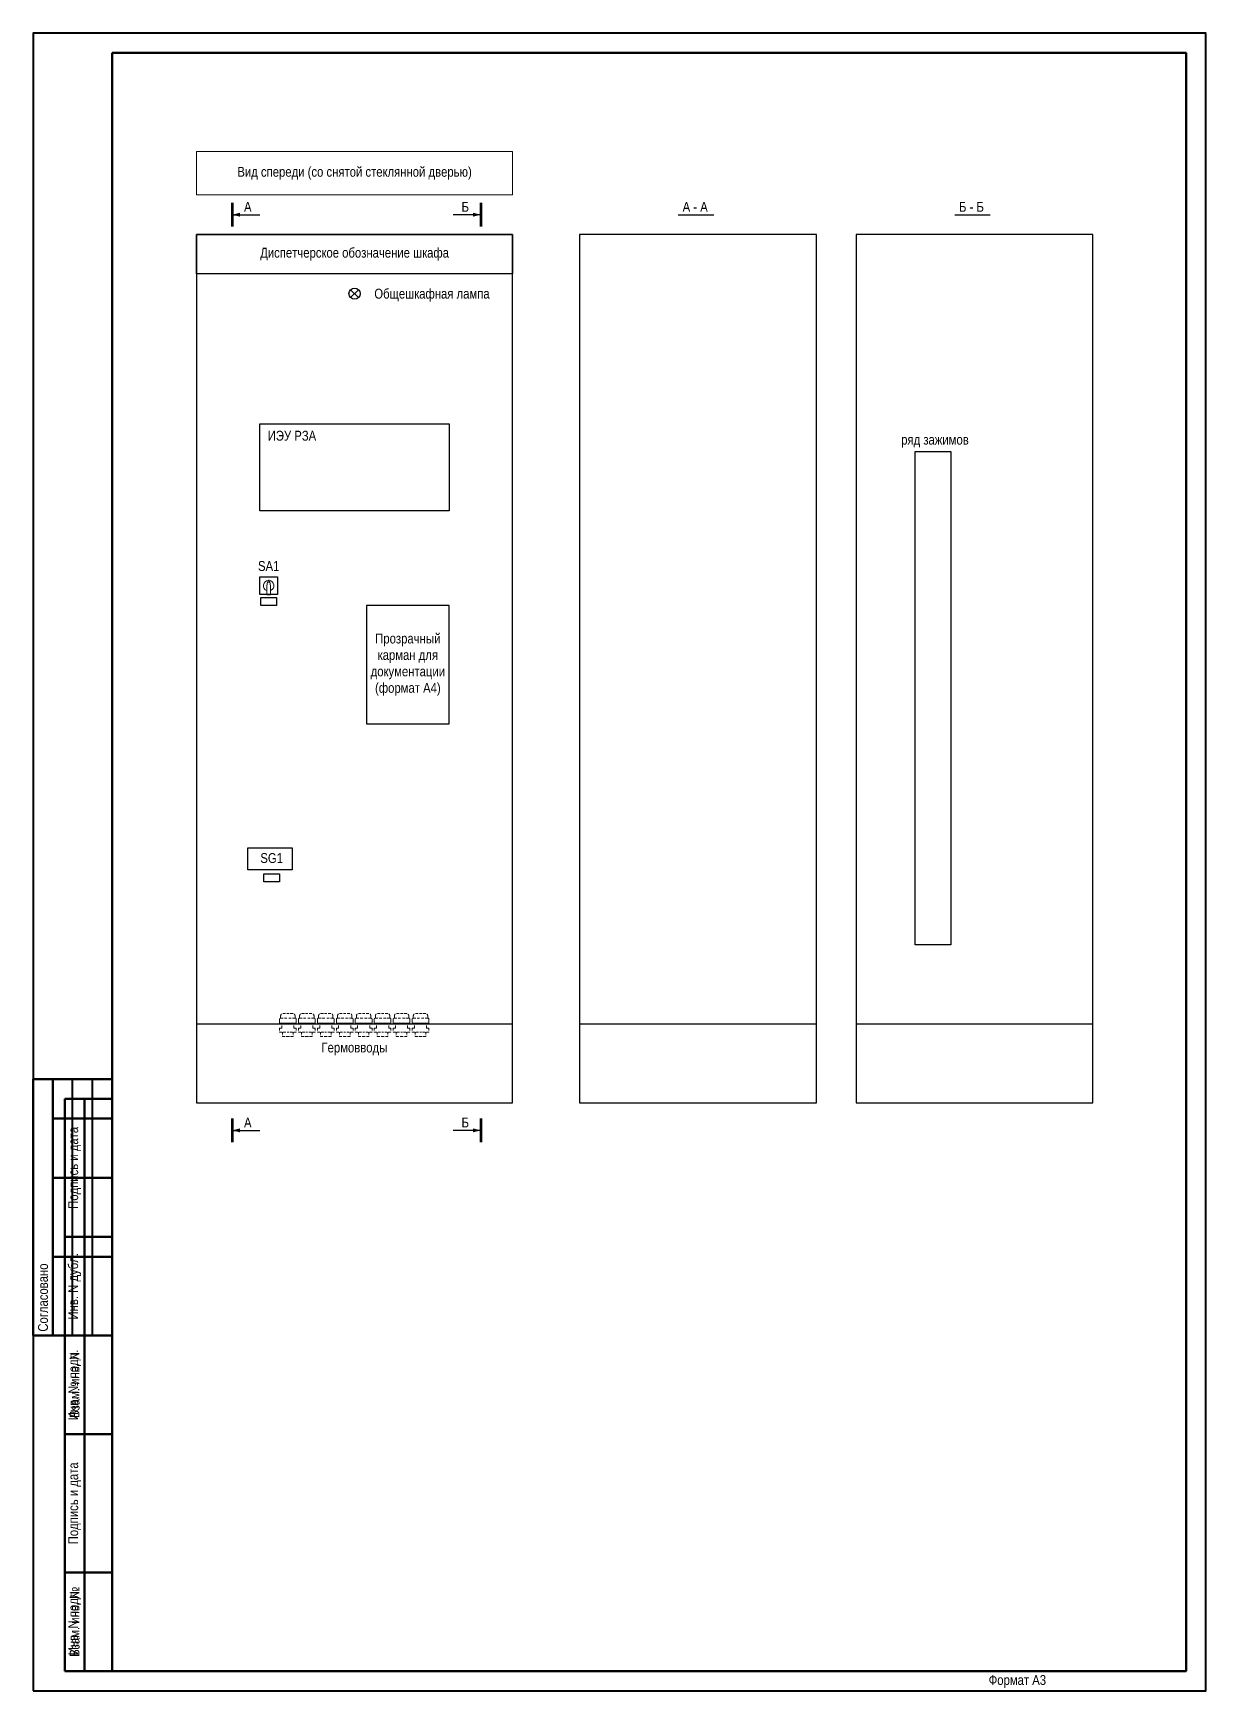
# Model space of a CAD drawing. Header units: millimetres. Extents: x 2179 to 12176, y -20554 to -12004.
# Drawn here: x 11879 to 12176, y -18204 to -17784 of the extents above; entities that cross this region are included whole.
import ezdxf
from ezdxf.enums import TextEntityAlignment as Align

# ---------------------------------------------------------------- set-up
doc = ezdxf.new("R2010")
doc.units = ezdxf.units.MM
doc.linetypes.add('Standard', pattern=[0])
doc.linetypes.add('штриховая2', pattern=[9.525, 6.35, -3.175])
doc.layers.add('Free_graphics', color=56, linetype='Continuous')
doc.layers.add('Основная', color=7, linetype='Continuous', lineweight=30)
doc.layers.add('Толстая', color=7, linetype='Continuous', lineweight=53)
doc.layers.add('Рамка внешняя', color=8, linetype='Continuous', lineweight=40, plot=False)
doc.styles.add('2.5_Gost_RD', font='ARIALN.TTF', dxfattribs={"height": 2.5})
doc.styles.add('Narrow', font='ARIALN.TTF')
doc.styles.get("Standard").update_dxf_attribs({"font": 'ARIALN.TTF'})

# ---------------------------------------------------------------- blocks, each defined once
blk = doc.blocks.new('*T86')
at = {"color": 0, "linetype": 'ByBlock', "lineweight": 50, "transparency": 16777216}
for p, q in [((0, 0), (0, 85)), ((0, 85), (12, 85)), ((5, 0), (5, 85)), ((12, 0), (12, 85)), ((0, 60), (12, 60)), ((0, 25), (12, 25)), ((0, 0), (12, 0))]:
    blk.add_line(p, q, dxfattribs=at)
at = {"color": 0, "transparency": 16777216, "char_height": 2.5, "attachment_point": 5, "rotation": 90, "style": '2.5_Gost_RD'}
for s, insert, width in [('Инв. № подл.', (2.5, 72.5), 23), ('Подпись и дата', (2.5, 42.5), 33), ('Взам. инв. №', (2.5, 12.5), 23)]:
    blk.add_mtext(s, dxfattribs=dict(at, insert=insert, width=width))
blk = doc.blocks.new('*T87')
at = {"color": 0, "linetype": 'ByBlock', "lineweight": 50, "transparency": 16777216}
for p, q in [((0, 0), (0, 65)), ((0, 65), (20, 65)), ((5, 0), (5, 65)), ((20, 0), (20, 65)), ((5, 55), (20, 55)), ((5, 40), (20, 40)), ((5, 20), (20, 20)), ((0, 0), (20, 0))]:
    blk.add_line(p, q, dxfattribs=at)
at = {"color": 0, "linetype": 'ByBlock', "lineweight": -2, "transparency": 16777216}
for p, q in [((10, 0), (10, 65)), ((15, 0), (15, 65))]:
    blk.add_line(p, q, dxfattribs=at)
at = {"color": 0, "transparency": 16777216, "insert": (2.5, 1), "char_height": 2.5, "width": 63, "attachment_point": 4, "rotation": 90, "style": '2.5_Gost_RD'}
blk.add_mtext('Согласовано', dxfattribs=at)
blk = doc.blocks.new('*T88')
at = {"color": 0, "linetype": 'ByBlock', "lineweight": 50, "transparency": 16777216}
for p, q in [((0, 0), (0, 145)), ((0, 145), (12, 145)), ((5, 0), (5, 145)), ((12, 0), (12, 145)), ((0, 110), (12, 110)), ((0, 85), (12, 85)), ((0, 60), (12, 60)), ((0, 25), (12, 25)), ((0, 0), (12, 0))]:
    blk.add_line(p, q, dxfattribs=at)
at = {"color": 0, "transparency": 16777216, "char_height": 2.5, "attachment_point": 5, "rotation": 90, "style": '2.5_Gost_RD'}
for s, insert, width in [('{\\C256;Подпись и дата}', (2.5, 127.5), 33), ('{\\C256;Инв. N дубл.}', (2.5, 97.5), 23), ('{\\C256;Взам. инв. N}', (2.5, 72.5), 23), ('Подпись и дата', (2.5, 42.5), 33), ('Инв. N подл.', (2.5, 12.5), 23)]:
    blk.add_mtext(s, dxfattribs=dict(at, insert=insert, width=width))
blk = doc.blocks.new('*U85')
blk.add_lwpolyline([(0, 0), (297, 0), (297, 420), (0, 420)], close=True)
at = {"lineweight": 50}
blk.add_lwpolyline([(20, 415), (292, 415), (292, 5), (20, 5)], close=True, dxfattribs=at)
for name, p in [('*T87', (0, 90)), ('*T88', (8, 5)), ('*T86', (8, 5))]:
    blk.add_blockref(name, p)
at = {"style": '2.5_Gost_RD', "flags": 8}
blk.add_attdef('ФОРМАТ', text='', height=2.5, dxfattribs=at).set_placement((242, 4), align=Align.TOP_LEFT)
blk = doc.blocks.new('*T163')
at = {"layer": 'Defpoints', "color": 8, "linetype": 'ByBlock', "lineweight": 0, "transparency": 16777216}
for p, q in [((0, 0), (80, 0)), ((0, 0), (0, -11)), ((80, 0), (80, -11)), ((0, -11), (80, -11))]:
    blk.add_line(p, q, dxfattribs=at)
at = {"layer": 'Основная', "color": 0, "transparency": 16777216, "insert": (40, -5.5), "char_height": 2.5, "width": 78, "attachment_point": 5}
blk.add_mtext('Вид спереди (со снятой стеклянной дверью) ', dxfattribs=at)
blk = doc.blocks.new('Переключатель')
at = {"ltscale": 0.35}
blk.add_line((-0.46875, -2.25), (0.46875, -2.25), dxfattribs=at)
blk.add_lwpolyline([(-2.25, 2.25), (2.25, 2.25), (2.25, -2.25), (-2.25, -2.25)], close=True, dxfattribs=at)
at = {"layer": 'Free_graphics', "color": 0, "linetype": 'Standard', "lineweight": 9}
for p, q in [((-0.46875, 0), (-0.328125, 0.9375)), ((-0.46875, -2.25), (-0.46875, 0)), ((-0.328125, 0.9375), (0, 1.5)), ((-0.328125, 0.9375), (0.328125, 0.9375)), ((0.328125, 0.9375), (0, 1.5)), ((0.46875, 0), (0.328125, 0.9375)), ((0.46875, -2.25), (0.46875, 0))]:
    blk.add_line(p, q, dxfattribs=at)
for radius, start, end in [(1.317188, 95, 249), (1.314375, 291, 85)]:
    blk.add_arc((0, 0), radius, start, end, dxfattribs=at)

msp = doc.modelspace()

# ---------------------------------------------------------------- linework, layer by layer
at = {"linetype": 'штриховая2', "lineweight": 13, "ltscale": 0.1}
for p, q in [((11941.39, -18033.75), (11941.39, -18035)), ((11941.39, -18035), (11941.39, -18033.75)), ((11941.68, -18033.08), (11941.68, -18033.56)), ((11941.68, -18033.56), (11943.5, -18033.56)), ((11942.26, -18032.41), (11943.5, -18032.41)), ((11944.75, -18032.41), (11943.5, -18032.41)), ((11945.33, -18033.56), (11943.5, -18033.56)), ((11945.33, -18033.08), (11945.33, -18033.56)), ((11945.62, -18033.75), (11945.62, -18035)), ((11945.62, -18035), (11945.62, -18033.75)), ((11946.48, -18033.08), (11946.48, -18033.56)), ((11946.48, -18033.56), (11948.3, -18033.56)), ((11947.06, -18032.41), (11948.3, -18032.41)), ((11949.55, -18032.41), (11948.3, -18032.41)), ((11950.13, -18033.56), (11948.3, -18033.56)), ((11950.13, -18033.08), (11950.13, -18033.56)), ((11950.42, -18033.75), (11950.42, -18035)), ((11950.42, -18035), (11950.42, -18033.75)), ((11950.99, -18033.75), (11950.99, -18035)), ((11950.99, -18035), (11950.99, -18033.75)), ((11951.28, -18033.08), (11951.28, -18033.56)), ((11951.28, -18033.56), (11953.1, -18033.56)), ((11951.86, -18032.41), (11953.1, -18032.41)), ((11954.35, -18032.41), (11953.1, -18032.41)), ((11954.93, -18033.56), (11953.1, -18033.56)), ((11954.93, -18033.08), (11954.93, -18033.56)), ((11955.22, -18033.75), (11955.22, -18035)), ((11955.22, -18035), (11955.22, -18033.75)), ((11955.79, -18033.75), (11955.79, -18035)), ((11955.79, -18035), (11955.79, -18033.75)), ((11956.08, -18033.08), (11956.08, -18033.56)), ((11956.08, -18033.56), (11957.9, -18033.56)), ((11956.66, -18032.41), (11957.9, -18032.41)), ((11959.15, -18032.41), (11957.9, -18032.41)), ((11959.73, -18033.56), (11957.9, -18033.56)), ((11959.73, -18033.08), (11959.73, -18033.56)), ((11960.02, -18033.75), (11960.02, -18035)), ((11960.02, -18035), (11960.02, -18033.75)), ((11960.59, -18033.75), (11960.59, -18035)), ((11960.59, -18035), (11960.59, -18033.75)), ((11960.59, -18033.75), (11960.59, -18035)), ((11960.59, -18035), (11960.59, -18033.75)), ((11960.88, -18033.08), (11960.88, -18033.56)), ((11960.88, -18033.56), (11962.7, -18033.56)), ((11961.46, -18032.41), (11962.7, -18032.41)), ((11963.95, -18032.41), (11962.7, -18032.41)), ((11964.53, -18033.56), (11962.7, -18033.56)), ((11964.53, -18033.08), (11964.53, -18033.56)), ((11964.82, -18033.75), (11964.82, -18035)), ((11964.82, -18035), (11964.82, -18033.75)), ((11965.39, -18033.75), (11965.39, -18035)), ((11965.39, -18035), (11965.39, -18033.75)), ((11965.68, -18033.08), (11965.68, -18033.56)), ((11965.68, -18033.56), (11967.5, -18033.56)), ((11966.26, -18032.41), (11967.5, -18032.41)), ((11968.75, -18032.41), (11967.5, -18032.41)), ((11969.33, -18033.56), (11967.5, -18033.56)), ((11969.33, -18033.08), (11969.33, -18033.56)), ((11969.62, -18033.75), (11969.62, -18035)), ((11969.62, -18035), (11969.62, -18033.75)), ((11970.19, -18033.75), (11970.19, -18035)), ((11970.19, -18035), (11970.19, -18033.75)), ((11970.48, -18033.08), (11970.48, -18033.56)), ((11970.48, -18033.56), (11972.3, -18033.56)), ((11971.06, -18032.41), (11972.3, -18032.41)), ((11973.55, -18032.41), (11972.3, -18032.41)), ((11974.13, -18033.56), (11972.3, -18033.56)), ((11974.13, -18033.08), (11974.13, -18033.56)), ((11974.42, -18033.75), (11974.42, -18035)), ((11974.42, -18035), (11974.42, -18033.75)), ((11974.99, -18033.75), (11974.99, -18035)), ((11974.99, -18035), (11974.99, -18033.75)), ((11975.28, -18033.08), (11975.28, -18033.56)), ((11975.28, -18033.56), (11977.1, -18033.56)), ((11975.86, -18032.41), (11977.1, -18032.41)), ((11978.35, -18032.41), (11977.1, -18032.41)), ((11978.93, -18033.56), (11977.1, -18033.56)), ((11978.93, -18033.08), (11978.93, -18033.56)), ((11979.22, -18033.75), (11979.22, -18035)), ((11979.22, -18035), (11979.22, -18033.75)), ((11941.39, -18036.06), (11941.39, -18037.11)), ((11941.39, -18036.06), (11941.97, -18036.06)), ((11941.39, -18037.11), (11943.5, -18037.11)), ((11941.97, -18036.06), (11941.97, -18035)), ((11942.16, -18037.11), (11942.16, -18038.17)), ((11942.16, -18038.17), (11943.5, -18038.17)), ((11945.62, -18037.11), (11943.5, -18037.11)), ((11944.85, -18038.17), (11943.5, -18038.17)), ((11944.85, -18037.11), (11944.85, -18038.17)), ((11945.04, -18036.06), (11945.04, -18035)), ((11945.62, -18036.06), (11945.04, -18036.06)), ((11945.62, -18036.06), (11945.62, -18037.11)), ((11946.19, -18036.06), (11946.19, -18037.11)), ((11946.19, -18036.06), (11946.77, -18036.06)), ((11946.19, -18037.11), (11948.3, -18037.11)), ((11946.77, -18036.06), (11946.77, -18035)), ((11946.96, -18037.11), (11946.96, -18038.17)), ((11946.96, -18038.17), (11948.3, -18038.17)), ((11950.42, -18037.11), (11948.3, -18037.11)), ((11949.65, -18038.17), (11948.3, -18038.17)), ((11949.65, -18037.11), (11949.65, -18038.17)), ((11949.84, -18036.06), (11949.84, -18035)), ((11950.42, -18036.06), (11949.84, -18036.06)), ((11950.42, -18036.06), (11950.42, -18037.11)), ((11950.99, -18036.06), (11950.99, -18037.11)), ((11950.99, -18036.06), (11951.57, -18036.06)), ((11950.99, -18037.11), (11953.1, -18037.11)), ((11951.57, -18036.06), (11951.57, -18035)), ((11951.76, -18037.11), (11951.76, -18038.17)), ((11951.76, -18038.17), (11953.1, -18038.17)), ((11955.22, -18037.11), (11953.1, -18037.11)), ((11954.45, -18038.17), (11953.1, -18038.17)), ((11954.45, -18037.11), (11954.45, -18038.17)), ((11954.64, -18036.06), (11954.64, -18035)), ((11955.22, -18036.06), (11954.64, -18036.06)), ((11955.22, -18036.06), (11955.22, -18037.11)), ((11955.79, -18036.06), (11955.79, -18037.11)), ((11955.79, -18036.06), (11956.37, -18036.06)), ((11955.79, -18037.11), (11957.9, -18037.11)), ((11956.37, -18036.06), (11956.37, -18035)), ((11956.56, -18037.11), (11956.56, -18038.17)), ((11956.56, -18038.17), (11957.9, -18038.17)), ((11960.02, -18037.11), (11957.9, -18037.11)), ((11959.25, -18038.17), (11957.9, -18038.17)), ((11959.25, -18037.11), (11959.25, -18038.17)), ((11959.44, -18036.06), (11959.44, -18035)), ((11960.02, -18036.06), (11959.44, -18036.06)), ((11960.02, -18036.06), (11960.02, -18037.11)), ((11960.59, -18036.06), (11960.59, -18037.11)), ((11960.59, -18036.06), (11961.17, -18036.06)), ((11960.59, -18036.06), (11960.59, -18037.11)), ((11960.59, -18037.11), (11962.7, -18037.11)), ((11961.17, -18036.06), (11961.17, -18035)), ((11961.36, -18037.11), (11961.36, -18038.17)), ((11961.36, -18038.17), (11962.7, -18038.17)), ((11964.82, -18037.11), (11962.7, -18037.11)), ((11964.05, -18038.17), (11962.7, -18038.17)), ((11964.05, -18037.11), (11964.05, -18038.17)), ((11964.24, -18036.06), (11964.24, -18035)), ((11964.82, -18036.06), (11964.24, -18036.06)), ((11964.82, -18036.06), (11964.82, -18037.11)), ((11965.39, -18036.06), (11965.39, -18037.11)), ((11965.39, -18036.06), (11965.97, -18036.06)), ((11965.39, -18037.11), (11967.5, -18037.11)), ((11965.97, -18036.06), (11965.97, -18035)), ((11966.16, -18037.11), (11966.16, -18038.17)), ((11966.16, -18038.17), (11967.5, -18038.17)), ((11969.62, -18037.11), (11967.5, -18037.11)), ((11968.85, -18038.17), (11967.5, -18038.17)), ((11968.85, -18037.11), (11968.85, -18038.17)), ((11969.04, -18036.06), (11969.04, -18035)), ((11969.62, -18036.06), (11969.04, -18036.06)), ((11969.62, -18036.06), (11969.62, -18037.11)), ((11970.19, -18036.06), (11970.19, -18037.11)), ((11970.19, -18036.06), (11970.77, -18036.06)), ((11970.19, -18037.11), (11972.3, -18037.11)), ((11970.77, -18036.06), (11970.77, -18035)), ((11970.96, -18037.11), (11970.96, -18038.17)), ((11970.96, -18038.17), (11972.3, -18038.17)), ((11974.42, -18037.11), (11972.3, -18037.11)), ((11973.65, -18038.17), (11972.3, -18038.17)), ((11973.65, -18037.11), (11973.65, -18038.17)), ((11973.84, -18036.06), (11973.84, -18035)), ((11974.42, -18036.06), (11973.84, -18036.06)), ((11974.42, -18036.06), (11974.42, -18037.11)), ((11974.99, -18036.06), (11974.99, -18037.11)), ((11974.99, -18036.06), (11975.57, -18036.06)), ((11974.99, -18037.11), (11977.1, -18037.11)), ((11975.57, -18036.06), (11975.57, -18035)), ((11975.76, -18037.11), (11975.76, -18038.17)), ((11975.76, -18038.17), (11977.1, -18038.17)), ((11979.22, -18037.11), (11977.1, -18037.11)), ((11978.45, -18038.17), (11977.1, -18038.17)), ((11978.45, -18037.11), (11978.45, -18038.17)), ((11978.64, -18036.06), (11978.64, -18035)), ((11979.22, -18036.06), (11978.64, -18036.06)), ((11979.22, -18036.06), (11979.22, -18037.11))]:
    msp.add_line(p, q, dxfattribs=at)
for points in [[(11941.39, -18033.75), (11941.43, -18033.7), (11941.49, -18033.64), (11941.54, -18033.6), (11941.59, -18033.58), (11941.65, -18033.57), (11941.68, -18033.56)], [(11941.68, -18033.08), (11941.69, -18032.9), (11941.73, -18032.77), (11941.78, -18032.64), (11941.87, -18032.53), (11941.98, -18032.46), (11942.13, -18032.41), (11942.35, -18032.41)], [(11945.33, -18033.08), (11945.32, -18032.9), (11945.28, -18032.77), (11945.23, -18032.64), (11945.14, -18032.53), (11945.03, -18032.46), (11944.88, -18032.41), (11944.66, -18032.41)], [(11945.62, -18033.75), (11945.58, -18033.7), (11945.52, -18033.64), (11945.47, -18033.6), (11945.42, -18033.58), (11945.36, -18033.57), (11945.33, -18033.56)], [(11946.19, -18033.75), (11946.23, -18033.7), (11946.29, -18033.64), (11946.34, -18033.6), (11946.39, -18033.58), (11946.45, -18033.57), (11946.48, -18033.56)], [(11946.48, -18033.08), (11946.49, -18032.9), (11946.53, -18032.77), (11946.58, -18032.64), (11946.67, -18032.53), (11946.78, -18032.46), (11946.93, -18032.41), (11947.15, -18032.41)], [(11950.13, -18033.08), (11950.12, -18032.9), (11950.08, -18032.77), (11950.03, -18032.64), (11949.94, -18032.53), (11949.83, -18032.46), (11949.68, -18032.41), (11949.46, -18032.41)], [(11950.42, -18033.75), (11950.38, -18033.7), (11950.32, -18033.64), (11950.27, -18033.6), (11950.22, -18033.58), (11950.16, -18033.57), (11950.13, -18033.56)], [(11950.99, -18033.75), (11951.03, -18033.7), (11951.09, -18033.64), (11951.14, -18033.6), (11951.19, -18033.58), (11951.25, -18033.57), (11951.28, -18033.56)], [(11951.28, -18033.08), (11951.29, -18032.9), (11951.33, -18032.77), (11951.38, -18032.64), (11951.47, -18032.53), (11951.58, -18032.46), (11951.73, -18032.41), (11951.95, -18032.41)], [(11954.93, -18033.08), (11954.92, -18032.9), (11954.88, -18032.77), (11954.83, -18032.64), (11954.74, -18032.53), (11954.63, -18032.46), (11954.48, -18032.41), (11954.26, -18032.41)], [(11955.22, -18033.75), (11955.18, -18033.7), (11955.12, -18033.64), (11955.07, -18033.6), (11955.02, -18033.58), (11954.96, -18033.57), (11954.93, -18033.56)], [(11955.79, -18033.75), (11955.83, -18033.7), (11955.89, -18033.64), (11955.94, -18033.6), (11955.99, -18033.58), (11956.05, -18033.57), (11956.08, -18033.56)], [(11956.08, -18033.08), (11956.09, -18032.9), (11956.13, -18032.77), (11956.18, -18032.64), (11956.27, -18032.53), (11956.38, -18032.46), (11956.53, -18032.41), (11956.75, -18032.41)], [(11959.73, -18033.08), (11959.72, -18032.9), (11959.68, -18032.77), (11959.63, -18032.64), (11959.54, -18032.53), (11959.43, -18032.46), (11959.28, -18032.41), (11959.06, -18032.41)], [(11960.02, -18033.75), (11959.98, -18033.7), (11959.92, -18033.64), (11959.87, -18033.6), (11959.82, -18033.58), (11959.76, -18033.57), (11959.73, -18033.56)], [(11960.59, -18033.75), (11960.63, -18033.7), (11960.69, -18033.64), (11960.74, -18033.6), (11960.79, -18033.58), (11960.85, -18033.57), (11960.88, -18033.56)], [(11960.88, -18033.08), (11960.89, -18032.9), (11960.93, -18032.77), (11960.98, -18032.64), (11961.07, -18032.53), (11961.18, -18032.46), (11961.33, -18032.41), (11961.55, -18032.41)], [(11964.53, -18033.08), (11964.52, -18032.9), (11964.48, -18032.77), (11964.43, -18032.64), (11964.34, -18032.53), (11964.23, -18032.46), (11964.08, -18032.41), (11963.86, -18032.41)], [(11964.82, -18033.75), (11964.78, -18033.7), (11964.72, -18033.64), (11964.67, -18033.6), (11964.62, -18033.58), (11964.56, -18033.57), (11964.53, -18033.56)], [(11965.39, -18033.75), (11965.43, -18033.7), (11965.49, -18033.64), (11965.54, -18033.6), (11965.59, -18033.58), (11965.65, -18033.57), (11965.68, -18033.56)], [(11965.68, -18033.08), (11965.69, -18032.9), (11965.73, -18032.77), (11965.78, -18032.64), (11965.87, -18032.53), (11965.98, -18032.46), (11966.13, -18032.41), (11966.35, -18032.41)], [(11969.33, -18033.08), (11969.32, -18032.9), (11969.28, -18032.77), (11969.23, -18032.64), (11969.14, -18032.53), (11969.03, -18032.46), (11968.88, -18032.41), (11968.66, -18032.41)], [(11969.62, -18033.75), (11969.58, -18033.7), (11969.52, -18033.64), (11969.47, -18033.6), (11969.42, -18033.58), (11969.36, -18033.57), (11969.33, -18033.56)], [(11970.19, -18033.75), (11970.23, -18033.7), (11970.29, -18033.64), (11970.34, -18033.6), (11970.39, -18033.58), (11970.45, -18033.57), (11970.48, -18033.56)], [(11970.48, -18033.08), (11970.49, -18032.9), (11970.53, -18032.77), (11970.58, -18032.64), (11970.67, -18032.53), (11970.78, -18032.46), (11970.93, -18032.41), (11971.15, -18032.41)], [(11974.13, -18033.08), (11974.12, -18032.9), (11974.08, -18032.77), (11974.03, -18032.64), (11973.94, -18032.53), (11973.83, -18032.46), (11973.68, -18032.41), (11973.46, -18032.41)], [(11974.42, -18033.75), (11974.38, -18033.7), (11974.32, -18033.64), (11974.27, -18033.6), (11974.22, -18033.58), (11974.16, -18033.57), (11974.13, -18033.56)], [(11974.99, -18033.75), (11975.03, -18033.7), (11975.09, -18033.64), (11975.14, -18033.6), (11975.19, -18033.58), (11975.25, -18033.57), (11975.28, -18033.56)], [(11975.28, -18033.08), (11975.29, -18032.9), (11975.33, -18032.77), (11975.38, -18032.64), (11975.47, -18032.53), (11975.58, -18032.46), (11975.73, -18032.41), (11975.95, -18032.41)], [(11978.93, -18033.08), (11978.92, -18032.9), (11978.88, -18032.77), (11978.83, -18032.64), (11978.74, -18032.53), (11978.63, -18032.46), (11978.48, -18032.41), (11978.26, -18032.41)], [(11979.22, -18033.75), (11979.18, -18033.7), (11979.12, -18033.64), (11979.07, -18033.6), (11979.02, -18033.58), (11978.96, -18033.57), (11978.93, -18033.56)]]:
    msp.add_spline(points, degree=3, dxfattribs=at)
at = {"layer": 'Основная', "linetype": 'штриховая2', "lineweight": 13, "ltscale": 1000}
for p, q in [((11946.19, -18033.75), (11946.19, -18035)), ((11946.19, -18035), (11946.19, -18033.75)), ((11941.39, -18034.81), (11943.5, -18034.81)), ((11941.39, -18035), (11943.5, -18035)), ((11941.97, -18035), (11941.39, -18035)), ((11945.62, -18034.81), (11943.5, -18034.81)), ((11945.62, -18035), (11943.5, -18035)), ((11945.04, -18035), (11945.62, -18035)), ((11946.19, -18034.81), (11948.3, -18034.81)), ((11946.19, -18035), (11948.3, -18035)), ((11946.77, -18035), (11946.19, -18035)), ((11950.42, -18034.81), (11948.3, -18034.81)), ((11950.42, -18035), (11948.3, -18035)), ((11949.84, -18035), (11950.42, -18035)), ((11950.99, -18034.81), (11953.1, -18034.81)), ((11950.99, -18035), (11953.1, -18035)), ((11951.57, -18035), (11950.99, -18035)), ((11955.22, -18034.81), (11953.1, -18034.81)), ((11955.22, -18035), (11953.1, -18035)), ((11954.64, -18035), (11955.22, -18035)), ((11955.79, -18034.81), (11957.9, -18034.81)), ((11955.79, -18035), (11957.9, -18035)), ((11956.37, -18035), (11955.79, -18035)), ((11960.02, -18034.81), (11957.9, -18034.81)), ((11960.02, -18035), (11957.9, -18035)), ((11959.44, -18035), (11960.02, -18035)), ((11960.59, -18034.81), (11962.7, -18034.81)), ((11960.59, -18035), (11962.7, -18035)), ((11961.17, -18035), (11960.59, -18035)), ((11964.82, -18034.81), (11962.7, -18034.81)), ((11964.82, -18035), (11962.7, -18035)), ((11964.24, -18035), (11964.82, -18035)), ((11965.39, -18034.81), (11967.5, -18034.81)), ((11965.39, -18035), (11967.5, -18035)), ((11965.97, -18035), (11965.39, -18035)), ((11969.62, -18034.81), (11967.5, -18034.81)), ((11969.62, -18035), (11967.5, -18035)), ((11969.04, -18035), (11969.62, -18035)), ((11970.19, -18034.81), (11972.3, -18034.81)), ((11970.19, -18035), (11972.3, -18035)), ((11970.77, -18035), (11970.19, -18035)), ((11974.42, -18034.81), (11972.3, -18034.81)), ((11974.42, -18035), (11972.3, -18035)), ((11973.84, -18035), (11974.42, -18035)), ((11974.99, -18034.81), (11977.1, -18034.81)), ((11974.99, -18035), (11977.1, -18035)), ((11975.57, -18035), (11974.99, -18035)), ((11979.22, -18034.81), (11977.1, -18034.81)), ((11979.22, -18035), (11977.1, -18035)), ((11978.64, -18035), (11979.22, -18035))]:
    msp.add_line(p, q, dxfattribs=at)
at = {"layer": 'Основная', "ltscale": 100}
msp.add_line((11920.4, -18035), (12000.4, -18035), dxfattribs=at)
for points in [[(11929.4, -17830, 0, 1, 0), (11931.4, -17830, 0, 0, 0)], [(11992.4, -17830, 0, 1, 0), (11990.4, -17830, 0, 0, 0)], [(11929.4, -18062, 0, 1, 0), (11931.4, -18062, 0, 0, 0)], [(11992.4, -18062, 0, 1, 0), (11990.4, -18062, 0, 0, 0)]]:
    msp.add_lwpolyline(points, format="xyseb", dxfattribs=at)
for points in [[(11929.4, -17830), (11936.4, -17830)], [(11992.4, -17830), (11985.4, -17830)], [(12042.4, -17830), (12051.4, -17830)], [(12112.4, -17830), (12121.4, -17830)], [(11959.4, -17849), (11961.4, -17851)], [(11959.4, -17851), (11961.4, -17849)], [(11959.4, -17849), (11961.4, -17851)], [(11959.4, -17851), (11961.4, -17849)], [(12017.4, -18035), (12077.4, -18035)], [(12087.4, -18035), (12147.4, -18035)], [(11929.4, -18062), (11936.4, -18062)], [(11992.4, -18062), (11985.4, -18062)]]:
    msp.add_lwpolyline(points, dxfattribs=at)
at = {"layer": 'Основная'}
for points in [[(11920.4, -18055), (12000.4, -18055), (12000.4, -17835), (11920.4, -17835)], [(12077.4, -17835), (12017.4, -17835), (12017.4, -18055), (12077.4, -18055)], [(12147.4, -17835), (12087.4, -17835), (12087.4, -18055), (12147.4, -18055)], [(11936.4, -17883), (11984.4, -17883), (11984.4, -17905), (11936.4, -17905)], [(12102.4, -17890), (12111.4, -17890), (12111.4, -18015), (12102.4, -18015)], [(11936.65, -17927), (11940.65, -17927), (11940.65, -17929), (11936.65, -17929)], [(11963.4, -17959), (11984.4, -17959), (11984.4, -17929), (11963.4, -17929)], [(11937.4, -17997), (11941.4, -17997), (11941.4, -17999), (11937.4, -17999)]]:
    msp.add_lwpolyline(points, close=True, dxfattribs=at)
at = {"layer": 'Основная', "ltscale": 100}
msp.add_lwpolyline([(11920.4, -17835), (12000.4, -17835), (12000.4, -17845), (11920.4, -17845)], close=True, dxfattribs=at)
at = {"layer": 'Основная', "ltscale": 0.35}
msp.add_lwpolyline([(11933.4, -17990.4), (11944.6, -17990.4), (11944.6, -17996), (11933.4, -17996)], close=True, dxfattribs=at)
msp.add_circle((11960.4, -17850), 1.41, dxfattribs=at)
msp.add_circle((11960.4, -17850), 1.41, dxfattribs=at)
at = {"layer": 'Толстая', "ltscale": 100}
for points in [[(11929.4, -17827), (11929.4, -17833)], [(11992.4, -17827), (11992.4, -17833)], [(11929.4, -18059), (11929.4, -18065)], [(11992.4, -18059), (11992.4, -18065)]]:
    msp.add_lwpolyline(points, dxfattribs=at)

# ---------------------------------------------------------------- block references
msp.add_blockref('*T163', (11920.4, -17814))
at = {"layer": 'Основная', "ltscale": 0.35}
msp.add_blockref('Переключатель', (11938.65, -17924), dxfattribs=at)
at = {"layer": 'Рамка внешняя'}
msp.add_blockref('*U85', (11879, -18204), dxfattribs=at).add_auto_attribs({'ФОРМАТ': 'Формат А3'})

# ---------------------------------------------------------------- texts
at = {"layer": 'Основная', "color": 0, "style": 'Narrow'}
for s, p in [('А', (11932.4, -17828)), ('Б', (11987.49, -17828)), ('А - А', (12043.49, -17828)), ('Б - Б', (12113.49, -17828)), ('Общешкафная лампа', (11965.4, -17850)), ('Общешкафная лампа', (11965.4, -17850)), ('ИЭУ РЗА', (11938.4, -17886)), ('А', (11932.4, -18060)), ('Б', (11987.49, -18060))]:
    msp.add_text(s, height=2.5, dxfattribs=at).set_placement(p, align=Align.MIDDLE_LEFT)
for s, p in [('ряд зажимов', (12107.4, -17887)), ('SA1', (11938.65, -17919)), ('SG1', (11939.4, -17993)), ('Гермовводы', (11960.4, -18041))]:
    msp.add_text(s, height=2.5, dxfattribs=at).set_placement(p, align=Align.MIDDLE_CENTER)
at = {"layer": 'Основная', "char_height": 2.5, "attachment_point": 5, "style": 'Narrow'}
for s, insert, width in [('Диспетчерское обозначение шкафа', (11960.4, -17840), 80), ('Прозрачный карман для документации (формат А4)', (11973.9, -17944), 21)]:
    msp.add_mtext(s, dxfattribs=dict(at, insert=insert, width=width))

doc.saveas('drawing.dxf')
